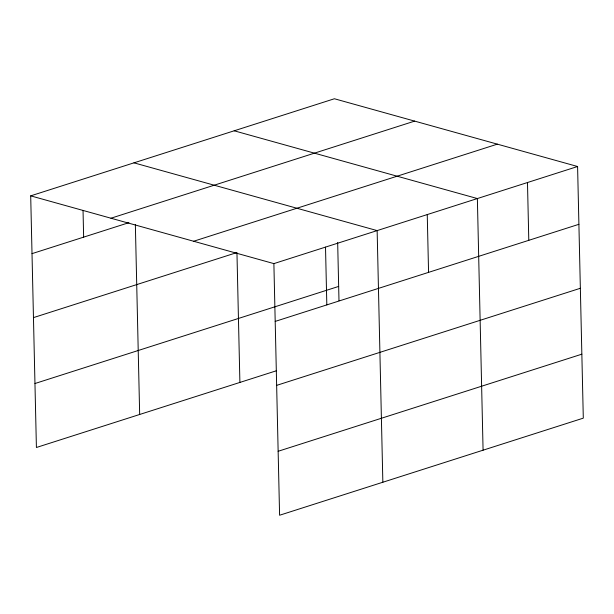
<?xml version="1.0" encoding="UTF-8"?>
<svg xmlns="http://www.w3.org/2000/svg" width="614" height="614" viewBox="0 0 614 614"><rect width="100%" height="100%" fill="white"/><g stroke="black" fill="none" stroke-linecap="round" stroke-linejoin="round"><path stroke-width="0.92" d="M30.7 195.858L334.407 98.754L577.59 166.509L583.3 418.142L279.593 515.246L273.882 263.613L30.7 195.858L36.41 447.491L276.338 370.779M110.95 218.216L414.657 121.112M32.012 253.643L128.932 222.659M193.633 241.256L497.34 144.152M33.463 317.615L236.95 252.554L239.897 382.43M273.882 263.613L577.59 166.509M34.96 383.52L338.667 286.416M275.195 321.406L578.902 224.302M276.645 385.369L580.353 288.273M278.142 451.282L581.849 354.178M234.187 130.797L477.37 198.56L483.08 450.185M133.959 162.84L377.142 230.603L382.852 482.236M527.48 182.535L528.792 240.327M427.252 214.578L428.564 272.37M337.669 242.476L338.989 300.737M325.512 247.104L326.825 304.897M135.356 224.448L139.67 414.473M83.043 210.61L83.642 237.142"/></g></svg>
